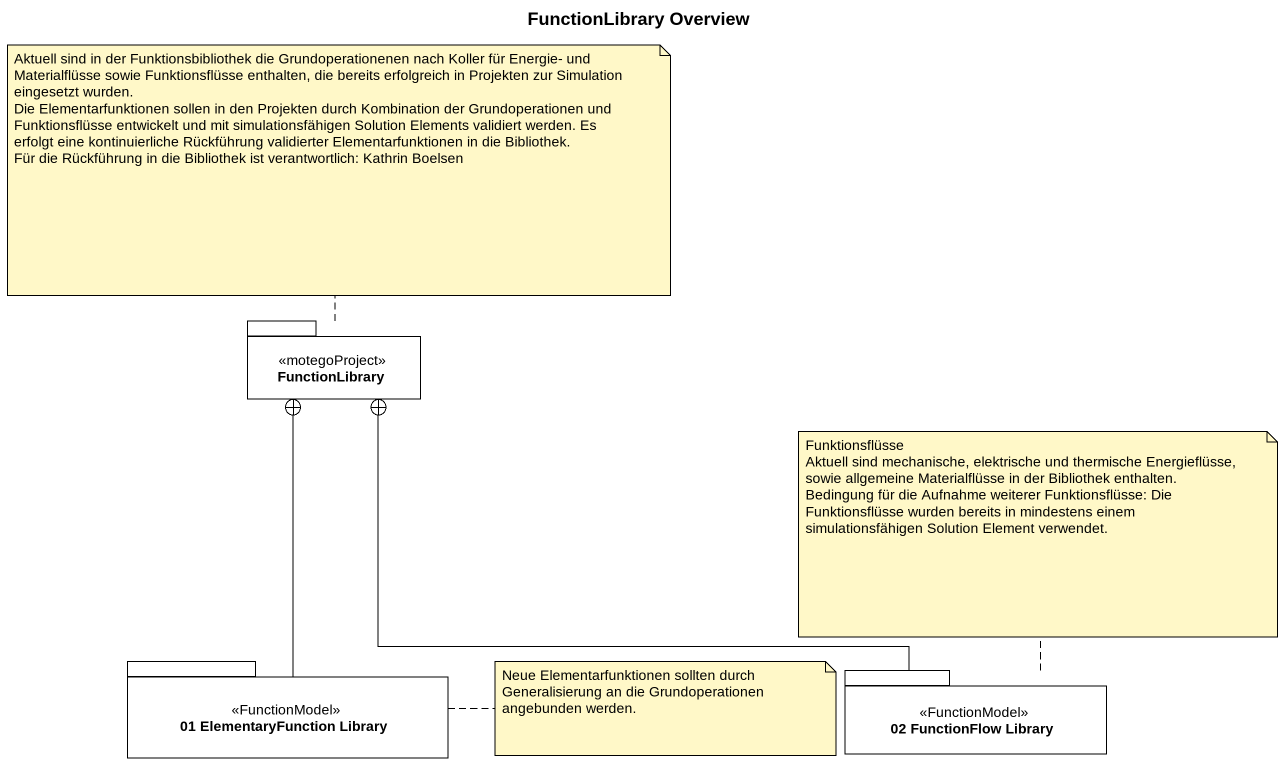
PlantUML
@startuml
title FunctionLibrary Overview
package FunctionLibrary <<motegoProject>> {
}
package "01 ElementaryFunction Library" as p01_ElementaryFunction <<FunctionModel>> {
}
package "02 FunctionFlow Library" as p02_FunctionFlow_Library <<FunctionModel>> {
}
p01_ElementaryFunction -up-+ FunctionLibrary
p02_FunctionFlow_Library -left-+ FunctionLibrary
note top of FunctionLibrary
  Aktuell sind in der Funktionsbibliothek die Grundoperationenen nach Koller für Energie- und Materialflüsse sowie Funktionsflüsse enthalten, die bereits erfolgreich in Projekten zur Simulation eingesetzt wurden.
  Die Elementarfunktionen sollen in den Projekten durch Kombination der Grundoperationen und Funktionsflüsse entwickelt und mit simulationsfähigen Solution Elements validiert werden. Es erfolgt eine kontinuierliche Rückführung validierter Elementarfunktionen in die Bibliothek.
  Für die Rückführung in die Bibliothek ist verantwortlich: Kathrin Boelsen
end note
note top of p02_FunctionFlow_Library
  Funktionsflüsse
  Aktuell sind mechanische, elektrische und thermische Energieflüsse, sowie allgemeine Materialflüsse in der Bibliothek enthalten.
  Bedingung für die Aufnahme weiterer Funktionsflüsse: Die Funktionsflüsse wurden bereits in mindestens einem simulationsfähigen Solution Element verwendet.
end note
note right of p01_ElementaryFunction : Neue Elementarfunktionen sollten durch Generalisierung an die Grundoperationen angebunden werden.
@enduml
